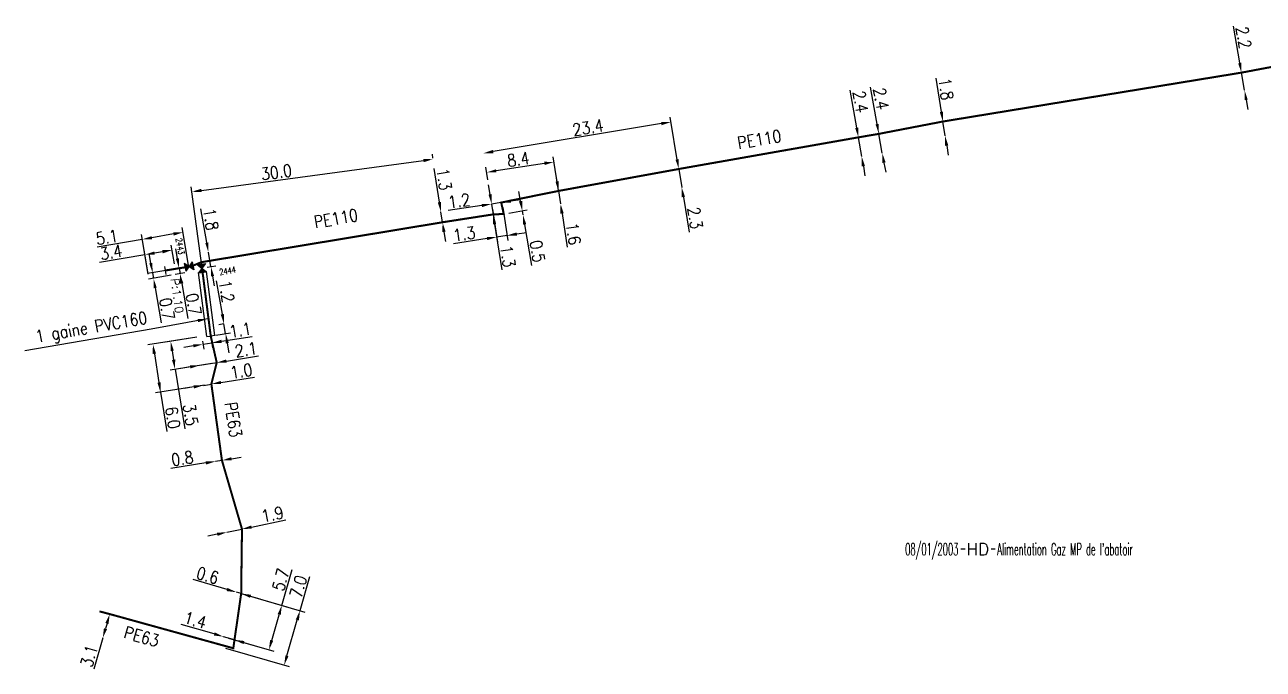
# Model space of a CAD drawing. Header units: millimetres. Extents: x 108000 to 109000, y 147000 to 148000.
# Drawn here: x 108262.4 to 108415, y 147623.7 to 147703.1 of the extents above; entities that cross this region are included whole.
import ezdxf
from ezdxf.enums import TextEntityAlignment as Align

# ---------------------------------------------------------------- set-up
doc = ezdxf.new("R2010")
doc.units = ezdxf.units.MM
doc.header["$PDMODE"] = 34
doc.layers.get('0').update_dxf_attribs({"linetype": 'CONTINUOUS'})
doc.layers.get('Defpoints').update_dxf_attribs({"linetype": 'CONTINUOUS'})
for name, color, linetype in [('G_120', 4, 'CONTINUOUS'), ('G_300', 7, 'CONTINUOUS'), ('G_340', 7, 'CONTINUOUS'), ('G_400', 7, 'CONTINUOUS')]:
    doc.layers.add(name, color=color, linetype=linetype)
doc.styles.add('G_ROMANS', font='ROMANS.SHX', dxfattribs={"width": 0.75})
doc.styles.get("Standard").update_dxf_attribs({"font": 'romans.shx', "width": 0.85})
doc.linetypes.add('G_TYPB_PE', pattern='A,5,-0.3,["o",Standard,S=1.5,R=0,X=0,Y=-0.5],-1.65', length=6.95)
doc.dimstyles.get("Standard").update_dxf_attribs({"dimtxt": 1.5, "dimasz": 1.2, "dimexe": 0.625, "dimexo": 0.625, "dimgap": 0.25, "dimtad": 1, "dimdec": 1, "dimzin": 0, "dimdsep": 46, "dimtxsty": 'Standard', "dimcen": -0.5, "dimadec": 0, "dimazin": 0, "dimtfac": 1, "dimtdec": 1, "dimtmove": 0, "dimatfit": 3, "dimfxl": 0, "dimtolj": 1, "dimtzin": 0, "dimarcsym": 0})

# ---------------------------------------------------------------- blocks, each defined once
blk = doc.blocks.new('GIS_MODF')
at = {"color": 0, "linetype": 'Continuous', "flags": 128}
for points in [[(-2.18, -0.01), (-1.68, -0.01)], [(1.52, -0.01), (2.02, -0.01)]]:
    blk.add_lwpolyline(points, dxfattribs=at)
at = {"color": 0, "linetype": 'Continuous', "width": 0.5}
blk.add_attdef('DATE', text='', height=1.5, dxfattribs=at).set_placement((-2.5, -0.8), align=Align.RIGHT)
at = {"color": 0, "linetype": 'Continuous', "width": 1.771291}
blk.add_attdef('USER', text='', height=1.5, dxfattribs=at).set_placement((-1.51, -0.8), (1.28, -0.8), align=Align.FIT)
at = {"color": 0, "linetype": 'Continuous', "width": 0.5}
blk.add_attdef('DESC', (2.29, -0.8), '', height=1.5, dxfattribs=at)
blk = doc.blocks.new('G_300_04')
h = blk.add_hatch(color=256)
h.paths.add_polyline_path([(-1, 1), (-1, -1), (0, 0)])
h.paths.add_polyline_path([(1, 1), (0, 0), (1, -1)])
at = {"flags": 128}
for points in [[(1, 1), (-1, -1)], [(1, -1), (-1, 1)], [(-1, 1), (-1, -1)], [(1, 1), (1, -1)]]:
    blk.add_lwpolyline(points, dxfattribs=at)
at = {"color": 0, "linetype": 'Continuous', "style": 'G_ROMANS', "width": 0.75}
blk.add_attdef('NUM', text='', height=1.5, dxfattribs=at).set_placement((0, 2.07), align=Align.MIDDLE)
at = {"color": 0, "linetype": 'Continuous', "style": 'G_ROMANS', "width": 0.75, "flags": 3}
for tag, p in [('DEF_LEG', (0, -2.5)), ('DEF_COUP', (0, -5)), ('DEF_TYPE', (0, -7.5))]:
    blk.add_attdef(tag, text='', height=1.2, dxfattribs=at).set_placement(p, align=Align.MIDDLE)
blk = doc.blocks.new('G_340_07')
at = {"color": 0, "linetype": 'Continuous', "const_width": 0.25, "flags": 128}
blk.add_lwpolyline([(0, 0), (1.25, 0)], dxfattribs=at)
at = {"color": 0, "linetype": 'Continuous', "flags": 128}
blk.add_lwpolyline([(1.25, -0.5), (1.25, 0.5)], dxfattribs=at)
at = {"color": 0, "linetype": 'Continuous', "style": 'G_ROMANS', "width": 0.75, "flags": 3}
for tag, p in [('DEF_LEG', (0, -5)), ('DEF_COUP', (0, -7.5)), ('DEF_TYPE', (0, -10))]:
    blk.add_attdef(tag, text='', height=1.2, dxfattribs=at).set_placement(p, align=Align.MIDDLE)
blk = doc.blocks.new('*D27')
at = {"layer": 'Defpoints', "color": 0, "linetype": 'Continuous', "transparency": 16777216}
for p in [(108287.34, 147640.56), (108287.34, 147640.56), (108289.2, 147640.95)]:
    blk.add_point(p, dxfattribs=at)
at = {"layer": 'G_120', "color": 0, "linetype": 'Continuous', "lineweight": -2, "transparency": 16777216}
for p, q in [((108290.37, 147641.2), (108294.59, 147642.1)), ((108287.34, 147640.56), (108289.2, 147640.95)), ((108286.16, 147640.31), (108284.99, 147640.06))]:
    blk.add_line(p, q, dxfattribs=at)
at = {"layer": 'G_120', "color": 0, "linetype": 'Continuous', "transparency": 16777216}
for points in [[(108286.12, 147640.5), (108286.21, 147640.11), (108287.34, 147640.56)], [(108290.33, 147641.39), (108290.41, 147641), (108289.2, 147640.95)]]:
    blk.add_solid(points, dxfattribs=at)
at = {"layer": 'G_120', "color": 0, "linetype": 'Continuous', "transparency": 16777216, "insert": (108292.95, 147642.77), "char_height": 1.5, "attachment_point": 5, "rotation": 11.9926}
blk.add_mtext('\\A1;1.9', dxfattribs=at)
blk = doc.blocks.new('*D28')
at = {"layer": 'Defpoints', "color": 0, "linetype": 'Continuous', "transparency": 16777216}
for p in [(108313.71, 147680.03), (108313.71, 147680.03), (108313.91, 147678.74)]:
    blk.add_point(p, dxfattribs=at)
at = {"layer": 'G_120', "color": 0, "linetype": 'Continuous', "lineweight": -2, "transparency": 16777216}
for p, q in [((108313.53, 147681.21), (108312.89, 147685.35)), ((108313.91, 147678.74), (108313.71, 147680.03)), ((108314.09, 147677.56), (108314.28, 147676.37))]:
    blk.add_line(p, q, dxfattribs=at)
at = {"layer": 'G_120', "color": 0, "linetype": 'Continuous', "transparency": 16777216}
for points in [[(108313.73, 147681.24), (108313.33, 147681.18), (108313.71, 147680.03)], [(108314.29, 147677.59), (108313.9, 147677.53), (108313.91, 147678.74)]]:
    blk.add_solid(points, dxfattribs=at)
at = {"layer": 'G_120', "color": 0, "linetype": 'Continuous', "transparency": 16777216, "insert": (108314.11, 147684.03), "char_height": 1.5, "attachment_point": 5, "rotation": 278.773}
blk.add_mtext('\\A1;1.3', dxfattribs=at)
blk = doc.blocks.new('*D29')
at = {"layer": 'Defpoints', "color": 0, "linetype": 'Continuous', "transparency": 16777216}
for p in [(108319.95, 147680.99), (108319.95, 147680.99), (108321.14, 147681.17)]:
    blk.add_point(p, dxfattribs=at)
at = {"layer": 'G_120', "color": 0, "linetype": 'Continuous', "lineweight": -2, "transparency": 16777216}
for p, q in [((108318.76, 147680.81), (108314.62, 147680.17)), ((108321.14, 147681.17), (108319.95, 147680.99)), ((108322.32, 147681.36), (108323.51, 147681.54))]:
    blk.add_line(p, q, dxfattribs=at)
at = {"layer": 'G_120', "color": 0, "linetype": 'Continuous', "transparency": 16777216}
for points in [[(108318.73, 147681.01), (108318.79, 147680.61), (108319.95, 147680.99)], [(108322.29, 147681.55), (108322.35, 147681.16), (108321.14, 147681.17)]]:
    blk.add_solid(points, dxfattribs=at)
at = {"layer": 'G_120', "color": 0, "linetype": 'Continuous', "transparency": 16777216, "insert": (108315.95, 147681.38), "char_height": 1.5, "attachment_point": 5, "rotation": 8.7738}
blk.add_mtext('\\A1;1.2', dxfattribs=at)
blk = doc.blocks.new('*D30')
at = {"layer": 'Defpoints', "color": 0, "linetype": 'Continuous', "transparency": 16777216}
for p in [(108365.15, 147689.2), (108365.56, 147686.83), (108365.56, 147686.83)]:
    blk.add_point(p, dxfattribs=at)
at = {"layer": 'G_120', "color": 0, "linetype": 'Continuous', "lineweight": -2, "transparency": 16777216}
for p, q in [((108364.95, 147690.38), (108364.15, 147695.02)), ((108365.56, 147686.83), (108365.15, 147689.2)), ((108365.76, 147685.65), (108365.96, 147684.47))]:
    blk.add_line(p, q, dxfattribs=at)
at = {"layer": 'G_120', "color": 0, "linetype": 'Continuous', "transparency": 16777216}
for points in [[(108365.15, 147690.41), (108364.75, 147690.35), (108365.15, 147689.2)], [(108365.96, 147685.68), (108365.56, 147685.61), (108365.56, 147686.83)]]:
    blk.add_solid(points, dxfattribs=at)
at = {"layer": 'G_120', "color": 0, "linetype": 'Continuous', "transparency": 16777216, "insert": (108365.41, 147693.6), "char_height": 1.5, "attachment_point": 5, "rotation": 279.7202}
blk.add_mtext('\\A1;2.4', dxfattribs=at)
blk = doc.blocks.new('*D31')
at = {"layer": 'Defpoints', "color": 0, "linetype": 'Continuous', "transparency": 16777216}
for p in [(108367.67, 147689.63), (108368.09, 147687.27), (108368.09, 147687.27)]:
    blk.add_point(p, dxfattribs=at)
at = {"layer": 'G_120', "color": 0, "linetype": 'Continuous', "lineweight": -2, "transparency": 16777216}
for p, q in [((108367.47, 147690.81), (108366.66, 147695.37)), ((108368.09, 147687.27), (108367.67, 147689.63)), ((108368.3, 147686.08), (108368.51, 147684.9))]:
    blk.add_line(p, q, dxfattribs=at)
at = {"layer": 'G_120', "color": 0, "linetype": 'Continuous', "transparency": 16777216}
for points in [[(108367.66, 147690.85), (108367.27, 147690.78), (108367.67, 147689.63)], [(108368.5, 147686.12), (108368.1, 147686.05), (108368.09, 147687.27)]]:
    blk.add_solid(points, dxfattribs=at)
at = {"layer": 'G_120', "color": 0, "linetype": 'Continuous', "transparency": 16777216, "insert": (108367.93, 147693.96), "char_height": 1.5, "attachment_point": 5, "rotation": 279.9977}
blk.add_mtext('\\A1;2.4', dxfattribs=at)
blk = doc.blocks.new('*D33')
at = {"layer": 'Defpoints', "color": 0, "linetype": 'Continuous', "transparency": 16777216}
for p in [(108412.34, 147697.17), (108412.72, 147695.01), (108412.72, 147695.01)]:
    blk.add_point(p, dxfattribs=at)
at = {"layer": 'G_120', "color": 0, "linetype": 'Continuous', "lineweight": -2, "transparency": 16777216}
for p, q in [((108412.14, 147698.36), (108411.35, 147702.89)), ((108412.72, 147695.01), (108412.34, 147697.17)), ((108412.92, 147693.82), (108413.13, 147692.64))]:
    blk.add_line(p, q, dxfattribs=at)
at = {"layer": 'G_120', "color": 0, "linetype": 'Continuous', "transparency": 16777216}
for points in [[(108412.33, 147698.39), (108411.94, 147698.32), (108412.34, 147697.17)], [(108413.12, 147693.86), (108412.73, 147693.79), (108412.72, 147695.01)]]:
    blk.add_solid(points, dxfattribs=at)
at = {"layer": 'G_120', "color": 0, "linetype": 'Continuous', "transparency": 16777216, "insert": (108412.61, 147701.5), "char_height": 1.5, "attachment_point": 5, "rotation": 279.8503}
blk.add_mtext('\\A1;2.2', dxfattribs=at)
blk = doc.blocks.new('*D184')
at = {"layer": 'Defpoints', "color": 0, "linetype": 'Continuous', "transparency": 16777216}
for p in [(108272.9, 147630.48), (108272.05, 147627.55), (108272.05, 147627.55)]:
    blk.add_point(p, dxfattribs=at)
at = {"layer": 'G_120', "color": 0, "linetype": 'Continuous', "lineweight": -2, "transparency": 16777216}
for p, q in [((108272.57, 147629.32), (108272.39, 147628.7)), ((108272.05, 147627.55), (108270.94, 147623.7))]:
    blk.add_line(p, q, dxfattribs=at)
at = {"layer": 'G_120', "color": 0, "linetype": 'Continuous', "transparency": 16777216}
for points in [[(108272.37, 147629.38), (108272.76, 147629.27), (108272.9, 147630.48)], [(108272.19, 147628.75), (108272.58, 147628.64), (108272.05, 147627.55)]]:
    blk.add_solid(points, dxfattribs=at)
at = {"layer": 'G_120', "color": 0, "linetype": 'Continuous', "transparency": 16777216, "insert": (108270.37, 147625.32), "char_height": 1.5, "attachment_point": 5, "rotation": 73.8388}
blk.add_mtext('\\A1;3.1', dxfattribs=at)
blk = doc.blocks.new('*D185')
at = {"layer": 'Defpoints', "color": 0, "linetype": 'Continuous', "transparency": 16777216}
for p in [(108288.52, 147633.17), (108296.35, 147630.9), (108286.58, 147626.45)]:
    blk.add_point(p, dxfattribs=at)
at = {"layer": 'G_120', "color": 0, "linetype": 'Continuous', "lineweight": -2, "transparency": 16777216}
for p, q in [((108296.35, 147630.9), (108297.57, 147635.1)), ((108289.12, 147633), (108296.95, 147630.73)), ((108294.74, 147625.33), (108296.02, 147629.75)), ((108287.18, 147626.27), (108295, 147624.01))]:
    blk.add_line(p, q, dxfattribs=at)
at = {"layer": 'G_120', "color": 0, "linetype": 'Continuous', "transparency": 16777216}
for points in [[(108295.82, 147629.81), (108296.21, 147629.7), (108296.35, 147630.9)], [(108294.55, 147625.39), (108294.93, 147625.28), (108294.4, 147624.18)]]:
    blk.add_solid(points, dxfattribs=at)
at = {"layer": 'G_120', "color": 0, "linetype": 'Continuous', "transparency": 16777216, "insert": (108296.16, 147633.86), "char_height": 1.5, "attachment_point": 5, "rotation": 73.8615}
blk.add_mtext('\\A1;7.0', dxfattribs=at)
blk = doc.blocks.new('*D186')
at = {"layer": 'Defpoints', "color": 0, "linetype": 'Continuous', "transparency": 16777216}
for p in [(108288.52, 147633.17), (108294.11, 147631.55), (108286.94, 147627.69)]:
    blk.add_point(p, dxfattribs=at)
at = {"layer": 'G_120', "color": 0, "linetype": 'Continuous', "lineweight": -2, "transparency": 16777216}
for p, q in [((108294.11, 147631.55), (108295.38, 147635.96)), ((108289.12, 147633), (108294.71, 147631.38)), ((108292.86, 147627.23), (108293.77, 147630.4)), ((108287.54, 147627.52), (108293.12, 147625.9))]:
    blk.add_line(p, q, dxfattribs=at)
at = {"layer": 'G_120', "color": 0, "linetype": 'Continuous', "transparency": 16777216}
for points in [[(108293.58, 147630.46), (108293.97, 147630.34), (108294.11, 147631.55)], [(108292.67, 147627.29), (108293.05, 147627.17), (108292.52, 147626.08)]]:
    blk.add_solid(points, dxfattribs=at)
at = {"layer": 'G_120', "color": 0, "linetype": 'Continuous', "transparency": 16777216, "insert": (108293.98, 147634.71), "char_height": 1.5, "attachment_point": 5, "rotation": 73.8615}
blk.add_mtext('\\A1;5.7', dxfattribs=at)
blk = doc.blocks.new('*D187')
at = {"layer": 'Defpoints', "color": 0, "linetype": 'Continuous', "transparency": 16777216}
for p in [(108286.94, 147627.69), (108286.94, 147627.69), (108288.28, 147627.31)]:
    blk.add_point(p, dxfattribs=at)
at = {"layer": 'G_120', "color": 0, "linetype": 'Continuous', "lineweight": -2, "transparency": 16777216}
for p, q in [((108285.78, 147628.03), (108281.7, 147629.21)), ((108288.28, 147627.31), (108286.94, 147627.69)), ((108289.43, 147626.97), (108290.59, 147626.64))]:
    blk.add_line(p, q, dxfattribs=at)
at = {"layer": 'G_120', "color": 0, "linetype": 'Continuous', "transparency": 16777216}
for points in [[(108285.84, 147628.22), (108285.73, 147627.84), (108286.94, 147627.69)], [(108289.49, 147627.16), (108289.38, 147626.78), (108288.28, 147627.31)]]:
    blk.add_solid(points, dxfattribs=at)
at = {"layer": 'G_120', "color": 0, "linetype": 'Continuous', "transparency": 16777216, "insert": (108283.44, 147629.75), "char_height": 1.5, "attachment_point": 5, "rotation": 343.8615}
blk.add_mtext('\\A1;1.4', dxfattribs=at)
blk = doc.blocks.new('*D188')
at = {"layer": 'Defpoints', "color": 0, "linetype": 'Continuous', "transparency": 16777216}
for p in [(108288.52, 147633.17), (108288.52, 147633.17), (108289.1, 147633)]:
    blk.add_point(p, dxfattribs=at)
at = {"layer": 'G_120', "color": 0, "linetype": 'Continuous', "lineweight": -2, "transparency": 16777216}
for p, q in [((108287.37, 147633.5), (108283.17, 147634.72)), ((108289.1, 147633), (108288.52, 147633.17)), ((108290.25, 147632.67), (108291.4, 147632.34))]:
    blk.add_line(p, q, dxfattribs=at)
at = {"layer": 'G_120', "color": 0, "linetype": 'Continuous', "transparency": 16777216}
for points in [[(108287.42, 147633.7), (108287.31, 147633.31), (108288.52, 147633.17)], [(108290.31, 147632.86), (108290.19, 147632.48), (108289.1, 147633)]]:
    blk.add_solid(points, dxfattribs=at)
at = {"layer": 'G_120', "color": 0, "linetype": 'Continuous', "transparency": 16777216, "insert": (108284.97, 147635.24), "char_height": 1.5, "attachment_point": 5, "rotation": 343.8615}
blk.add_mtext('\\A1;0.6', dxfattribs=at)
blk = doc.blocks.new('*D189')
at = {"layer": 'Defpoints', "color": 0, "linetype": 'Continuous', "transparency": 16777216}
for p in [(108285.94, 147649.28), (108285.94, 147649.28), (108286.73, 147649.41)]:
    blk.add_point(p, dxfattribs=at)
at = {"layer": 'G_120', "color": 0, "linetype": 'Continuous', "lineweight": -2, "transparency": 16777216}
for p, q in [((108287.92, 147649.6), (108289.1, 147649.79)), ((108284.76, 147649.09), (108280.44, 147648.4)), ((108286.73, 147649.41), (108285.94, 147649.28))]:
    blk.add_line(p, q, dxfattribs=at)
at = {"layer": 'G_120', "color": 0, "linetype": 'Continuous', "transparency": 16777216}
for points in [[(108287.88, 147649.8), (108287.95, 147649.4), (108286.73, 147649.41)], [(108284.72, 147649.29), (108284.79, 147648.9), (108285.94, 147649.28)]]:
    blk.add_solid(points, dxfattribs=at)
at = {"layer": 'G_120', "color": 0, "linetype": 'Continuous', "transparency": 16777216, "insert": (108281.85, 147649.64), "char_height": 1.5, "attachment_point": 5, "rotation": 9.0989}
blk.add_mtext('\\A1;0.8', dxfattribs=at)
blk = doc.blocks.new('*D190')
at = {"layer": 'Defpoints', "color": 0, "linetype": 'Continuous', "transparency": 16777216}
for p in [(108276.91, 147676.63), (108282.78, 147672.6), (108277.75, 147671.74)]:
    blk.add_point(p, dxfattribs=at)
at = {"layer": 'G_300', "color": 0, "linetype": 'Continuous', "lineweight": -2, "transparency": 16777216}
for p, q in [((108277.65, 147672.35), (108276.81, 147677.25)), ((108280.76, 147677.3), (108278.09, 147676.84)), ((108282.67, 147673.22), (108281.83, 147678.11)), ((108276.91, 147676.63), (108271.34, 147675.68))]:
    blk.add_line(p, q, dxfattribs=at)
at = {"layer": 'G_300', "color": 0, "linetype": 'Continuous', "transparency": 16777216}
for points in [[(108278.06, 147677.03), (108278.13, 147676.64), (108276.91, 147676.63)], [(108280.72, 147677.49), (108280.79, 147677.1), (108281.94, 147677.5)]]:
    blk.add_solid(points, dxfattribs=at)
at = {"layer": 'G_300', "color": 0, "linetype": 'Continuous', "transparency": 16777216, "insert": (108272.56, 147676.9), "char_height": 1.5, "attachment_point": 5, "rotation": 9.762}
blk.add_mtext('\\A1;5.1', dxfattribs=at)
blk = doc.blocks.new('*D191')
at = {"layer": 'Defpoints', "color": 0, "linetype": 'Continuous', "transparency": 16777216}
for p in [(108282.66, 147673.29), (108282.78, 147672.6), (108281.57, 147672.39)]:
    blk.add_point(p, dxfattribs=at)
at = {"layer": 'G_300', "color": 0, "linetype": 'Continuous', "lineweight": -2, "transparency": 16777216}
for p, q in [((108281.24, 147674.27), (108281.04, 147675.45)), ((108282.05, 147673.19), (108280.83, 147672.98)), ((108282.16, 147672.5), (108280.95, 147672.29)), ((108281.45, 147673.08), (108281.57, 147672.39)), ((108281.77, 147671.21), (108282.51, 147666.9))]:
    blk.add_line(p, q, dxfattribs=at)
at = {"layer": 'G_300', "color": 0, "linetype": 'Continuous', "transparency": 16777216}
for points in [[(108281.44, 147674.3), (108281.05, 147674.23), (108281.45, 147673.08)], [(108281.97, 147671.24), (108281.57, 147671.18), (108281.57, 147672.39)]]:
    blk.add_solid(points, dxfattribs=at)
at = {"layer": 'G_300', "color": 0, "linetype": 'Continuous', "transparency": 16777216, "insert": (108283.23, 147668.63), "char_height": 1.5, "attachment_point": 5, "rotation": 279.762}
blk.add_mtext('\\A1;0.7', dxfattribs=at)
blk = doc.blocks.new('*D192')
at = {"layer": 'Defpoints', "color": 0, "linetype": 'Continuous', "transparency": 16777216}
for p in [(108280.98, 147673), (108278.3, 147671.83), (108281.1, 147672.31)]:
    blk.add_point(p, dxfattribs=at)
at = {"layer": 'G_340', "color": 0, "linetype": 'Continuous', "lineweight": -2, "transparency": 16777216}
for p, q in [((108277.97, 147673.7), (108277.77, 147674.89)), ((108280.37, 147672.9), (108277.56, 147672.41)), ((108278.18, 147672.52), (108278.3, 147671.83)), ((108280.49, 147672.21), (108277.68, 147671.72)), ((108278.5, 147670.65), (108279.24, 147666.34))]:
    blk.add_line(p, q, dxfattribs=at)
at = {"layer": 'G_340', "color": 0, "linetype": 'Continuous', "transparency": 16777216}
for points in [[(108278.17, 147673.74), (108277.78, 147673.67), (108278.18, 147672.52)], [(108278.7, 147670.68), (108278.3, 147670.61), (108278.3, 147671.83)]]:
    blk.add_solid(points, dxfattribs=at)
at = {"layer": 'G_340', "color": 0, "linetype": 'Continuous', "transparency": 16777216, "insert": (108279.96, 147668.07), "char_height": 1.5, "attachment_point": 5, "rotation": 279.762}
blk.add_mtext('\\A1;0.7', dxfattribs=at)
blk = doc.blocks.new('*D193')
at = {"layer": 'Defpoints', "color": 0, "linetype": 'Continuous', "transparency": 16777216}
for p in [(108312.74, 147686.5), (108312.81, 147686), (108284.28, 147673.08)]:
    blk.add_point(p, dxfattribs=at)
at = {"layer": 'G_300', "color": 0, "linetype": 'Continuous', "lineweight": -2, "transparency": 16777216}
for p, q in [((108284.2, 147682.66), (108311.55, 147686.34)), ((108312.73, 147686.62), (108312.66, 147687.12)), ((108284.2, 147673.7), (108282.93, 147683.12))]:
    blk.add_line(p, q, dxfattribs=at)
at = {"layer": 'G_300', "color": 0, "linetype": 'Continuous', "transparency": 16777216}
for points in [[(108311.53, 147686.54), (108311.58, 147686.14), (108312.74, 147686.5)], [(108284.17, 147682.86), (108284.23, 147682.46), (108283.01, 147682.5)]]:
    blk.add_solid(points, dxfattribs=at)
at = {"layer": 'G_300', "color": 0, "linetype": 'Continuous', "transparency": 16777216, "insert": (108293.45, 147684.91), "char_height": 1.5, "attachment_point": 5, "rotation": 7.6665}
blk.add_mtext('\\A1;30.0', dxfattribs=at)
blk = doc.blocks.new('*D194')
at = {"layer": 'Defpoints', "color": 0, "linetype": 'Continuous', "transparency": 16777216}
for p in [(108280.41, 147664.08), (108284.24, 147664.7), (108286.09, 147661.45)]:
    blk.add_point(p, dxfattribs=at)
at = {"layer": 'G_120', "color": 0, "linetype": 'Continuous', "lineweight": -2, "transparency": 16777216}
for p, q in [((108283.62, 147664.6), (108279.79, 147663.98)), ((108280.6, 147662.9), (108280.77, 147661.81)), ((108285.47, 147661.35), (108280.34, 147660.53)), ((108280.96, 147660.63), (108282.14, 147653.3))]:
    blk.add_line(p, q, dxfattribs=at)
at = {"layer": 'G_120', "color": 0, "linetype": 'Continuous', "transparency": 16777216}
for points in [[(108280.8, 147662.93), (108280.4, 147662.87), (108280.41, 147664.08)], [(108280.97, 147661.84), (108280.57, 147661.78), (108280.96, 147660.63)]]:
    blk.add_solid(points, dxfattribs=at)
at = {"layer": 'G_120', "color": 0, "linetype": 'Continuous', "transparency": 16777216, "insert": (108282.87, 147655.02), "char_height": 1.5, "attachment_point": 5, "rotation": 279.0989}
blk.add_mtext('\\A1;3.5', dxfattribs=at)
blk = doc.blocks.new('*D195')
at = {"layer": 'Defpoints', "color": 0, "linetype": 'Continuous', "transparency": 16777216}
for p in [(108284.02, 147661.12), (108284.02, 147661.12), (108286.09, 147661.45)]:
    blk.add_point(p, dxfattribs=at)
at = {"layer": 'G_120', "color": 0, "linetype": 'Continuous', "lineweight": -2, "transparency": 16777216}
for p, q in [((108287.28, 147661.64), (108291.23, 147662.27)), ((108282.83, 147660.93), (108281.65, 147660.74)), ((108284.02, 147661.12), (108286.09, 147661.45))]:
    blk.add_line(p, q, dxfattribs=at)
at = {"layer": 'G_120', "color": 0, "linetype": 'Continuous', "transparency": 16777216}
for points in [[(108287.24, 147661.84), (108287.31, 147661.44), (108286.09, 147661.45)], [(108282.8, 147661.12), (108282.86, 147660.73), (108284.02, 147661.12)]]:
    blk.add_solid(points, dxfattribs=at)
at = {"layer": 'G_120', "color": 0, "linetype": 'Continuous', "transparency": 16777216, "insert": (108289.69, 147663.04), "char_height": 1.5, "attachment_point": 5, "rotation": 9.0989}
blk.add_mtext('\\A1;2.1', dxfattribs=at)
blk = doc.blocks.new('*D196')
at = {"layer": 'Defpoints', "color": 0, "linetype": 'Continuous', "transparency": 16777216}
for p in [(108278.22, 147663.73), (108284.24, 147664.7), (108285.19, 147658.77)]:
    blk.add_point(p, dxfattribs=at)
at = {"layer": 'G_120', "color": 0, "linetype": 'Continuous', "lineweight": -2, "transparency": 16777216}
for p, q in [((108283.62, 147664.6), (108277.6, 147663.63)), ((108278.41, 147662.55), (108278.97, 147658.99)), ((108284.57, 147658.67), (108278.55, 147657.71)), ((108279.16, 147657.81), (108279.94, 147652.97))]:
    blk.add_line(p, q, dxfattribs=at)
at = {"layer": 'G_120', "color": 0, "linetype": 'Continuous', "transparency": 16777216}
for points in [[(108278.6, 147662.58), (108278.21, 147662.52), (108278.22, 147663.73)], [(108279.17, 147659.02), (108278.78, 147658.96), (108279.16, 147657.81)]]:
    blk.add_solid(points, dxfattribs=at)
at = {"layer": 'G_120', "color": 0, "linetype": 'Continuous', "transparency": 16777216, "insert": (108280.68, 147654.67), "char_height": 1.5, "attachment_point": 5, "rotation": 279.0989}
blk.add_mtext('\\A1;6.0', dxfattribs=at)
blk = doc.blocks.new('*D197')
at = {"layer": 'Defpoints', "color": 0, "linetype": 'Continuous', "transparency": 16777216}
for p in [(108285.43, 147658.81), (108284.44, 147658.65), (108284.44, 147658.65)]:
    blk.add_point(p, dxfattribs=at)
at = {"layer": 'G_120', "color": 0, "linetype": 'Continuous', "lineweight": -2, "transparency": 16777216}
for p, q in [((108284.44, 147658.65), (108285.43, 147658.81)), ((108286.61, 147659), (108290.75, 147659.66)), ((108283.25, 147658.46), (108282.07, 147658.27))]:
    blk.add_line(p, q, dxfattribs=at)
at = {"layer": 'G_120', "color": 0, "linetype": 'Continuous', "transparency": 16777216}
for points in [[(108286.58, 147659.2), (108286.64, 147658.8), (108285.43, 147658.81)], [(108283.22, 147658.66), (108283.29, 147658.27), (108284.44, 147658.65)]]:
    blk.add_solid(points, dxfattribs=at)
at = {"layer": 'G_120', "color": 0, "linetype": 'Continuous', "transparency": 16777216, "insert": (108289.11, 147660.41), "char_height": 1.5, "attachment_point": 5, "rotation": 9.0989}
blk.add_mtext('\\A1;1.0', dxfattribs=at)
blk = doc.blocks.new('*D198')
at = {"layer": 'Defpoints', "color": 0, "linetype": 'Continuous', "transparency": 16777216}
for p in [(108284.24, 147664.7), (108284.4, 147663.71), (108285.35, 147664.72)]:
    blk.add_point(p, dxfattribs=at)
at = {"layer": 'G_400', "color": 0, "linetype": 'Continuous', "lineweight": -2, "transparency": 16777216}
for p, q in [((108283.21, 147663.52), (108282.03, 147663.33)), ((108284.34, 147664.08), (108284.49, 147663.09)), ((108284.4, 147663.71), (108285.48, 147663.89)), ((108285.45, 147664.1), (108285.58, 147663.27)), ((108286.67, 147664.08), (108290.45, 147664.68))]:
    blk.add_line(p, q, dxfattribs=at)
at = {"layer": 'G_400', "color": 0, "linetype": 'Continuous', "transparency": 16777216}
for points in [[(108283.18, 147663.72), (108283.24, 147663.32), (108284.4, 147663.71)], [(108286.64, 147664.27), (108286.7, 147663.88), (108285.48, 147663.89)]]:
    blk.add_solid(points, dxfattribs=at)
at = {"layer": 'G_400', "color": 0, "linetype": 'Continuous', "transparency": 16777216, "insert": (108288.99, 147665.46), "char_height": 1.5, "attachment_point": 5, "rotation": 9.0989}
blk.add_mtext('\\A1;1.1', dxfattribs=at)
blk = doc.blocks.new('*D199')
at = {"layer": 'Defpoints', "color": 0, "linetype": 'Continuous', "transparency": 16777216}
for p in [(108286.98, 147666.22), (108287.57, 147666.32), (108285.35, 147664.72)]:
    blk.add_point(p, dxfattribs=at)
at = {"layer": 'G_400', "color": 0, "linetype": 'Continuous', "lineweight": -2, "transparency": 16777216}
for p, q in [((108286.78, 147667.4), (108286.07, 147671.53)), ((108285.97, 147664.83), (108287.8, 147665.14)), ((108286.95, 147666.21), (108286.36, 147666.11)), ((108287.18, 147665.04), (108286.98, 147666.22)), ((108287.38, 147663.85), (108287.59, 147662.67))]:
    blk.add_line(p, q, dxfattribs=at)
at = {"layer": 'G_400', "color": 0, "linetype": 'Continuous', "transparency": 16777216}
for points in [[(108286.97, 147667.43), (108286.58, 147667.37), (108286.98, 147666.22)], [(108287.58, 147663.89), (108287.19, 147663.82), (108287.18, 147665.04)]]:
    blk.add_solid(points, dxfattribs=at)
at = {"layer": 'G_400', "color": 0, "linetype": 'Continuous', "transparency": 16777216, "insert": (108287.31, 147670.23), "char_height": 1.5, "attachment_point": 5, "rotation": 279.7144}
blk.add_mtext('\\A1;1.2', dxfattribs=at)
blk = doc.blocks.new('*D200')
at = {"layer": 'Defpoints', "color": 0, "linetype": 'Continuous', "transparency": 16777216}
for p in [(108285.07, 147675.04), (108285.07, 147675.04), (108284.28, 147673.08)]:
    blk.add_point(p, dxfattribs=at)
at = {"layer": 'G_300', "color": 0, "linetype": 'Continuous', "lineweight": -2, "transparency": 16777216}
for p, q in [((108284.86, 147676.23), (108284.14, 147680.4)), ((108285.37, 147673.27), (108285.07, 147675.04)), ((108284.9, 147673.19), (108285.99, 147673.38)), ((108285.58, 147672.09), (108285.78, 147670.91))]:
    blk.add_line(p, q, dxfattribs=at)
at = {"layer": 'G_300', "color": 0, "linetype": 'Continuous', "transparency": 16777216}
for points in [[(108285.06, 147676.26), (108284.67, 147676.19), (108285.07, 147675.04)], [(108285.77, 147672.12), (108285.38, 147672.06), (108285.37, 147673.27)]]:
    blk.add_solid(points, dxfattribs=at)
at = {"layer": 'G_300', "color": 0, "linetype": 'Continuous', "transparency": 16777216, "insert": (108285.38, 147679.1), "char_height": 1.5, "attachment_point": 5, "rotation": 279.7855}
blk.add_mtext('\\A1;1.8', dxfattribs=at)
blk = doc.blocks.new('*D201')
at = {"layer": 'Defpoints', "color": 0, "linetype": 'Continuous', "transparency": 16777216}
for p in [(108277.23, 147674.74), (108280.98, 147673), (108277.75, 147671.74)]:
    blk.add_point(p, dxfattribs=at)
at = {"layer": 'G_340', "color": 0, "linetype": 'Continuous', "lineweight": -2, "transparency": 16777216}
for p, q in [((108280.88, 147673.62), (108280.48, 147675.93)), ((108277.23, 147674.74), (108271.65, 147673.78)), ((108277.64, 147672.35), (108277.13, 147675.35)), ((108279.4, 147675.11), (108278.42, 147674.94))]:
    blk.add_line(p, q, dxfattribs=at)
at = {"layer": 'G_340', "color": 0, "linetype": 'Continuous', "transparency": 16777216}
for points in [[(108278.38, 147675.14), (108278.45, 147674.74), (108277.23, 147674.74)], [(108279.37, 147675.31), (108279.44, 147674.91), (108280.58, 147675.31)]]:
    blk.add_solid(points, dxfattribs=at)
at = {"layer": 'G_340', "color": 0, "linetype": 'Continuous', "transparency": 16777216, "insert": (108273.07, 147675.04), "char_height": 1.5, "attachment_point": 5, "rotation": 9.762}
blk.add_mtext('\\A1;3.4', dxfattribs=at)
blk = doc.blocks.new('*D202')
at = {"layer": 'Defpoints', "color": 0, "linetype": 'Continuous', "transparency": 16777216}
for p in [(108319.95, 147680.99), (108319.95, 147680.99), (108320.15, 147679.71)]:
    blk.add_point(p, dxfattribs=at)
at = {"layer": 'G_120', "color": 0, "linetype": 'Continuous', "lineweight": -2, "transparency": 16777216}
for p, q in [((108319.77, 147682.18), (108319.58, 147683.36)), ((108319.95, 147680.99), (108320.15, 147679.71)), ((108320.33, 147678.52), (108321.2, 147672.9))]:
    blk.add_line(p, q, dxfattribs=at)
at = {"layer": 'G_120', "color": 0, "linetype": 'Continuous', "transparency": 16777216}
for points in [[(108319.96, 147682.21), (108319.57, 147682.15), (108319.95, 147680.99)], [(108320.53, 147678.55), (108320.13, 147678.49), (108320.15, 147679.71)]]:
    blk.add_solid(points, dxfattribs=at)
at = {"layer": 'G_120', "color": 0, "linetype": 'Continuous', "transparency": 16777216, "insert": (108321.96, 147674.53), "char_height": 1.5, "attachment_point": 5, "rotation": 278.7741}
blk.add_mtext('\\A1;1.3', dxfattribs=at)
blk = doc.blocks.new('*D203')
at = {"layer": 'Defpoints', "color": 0, "linetype": 'Continuous', "transparency": 16777216}
for p in [(108319.95, 147680.99), (108321.23, 147681.19), (108320.58, 147676.92)]:
    blk.add_point(p, dxfattribs=at)
at = {"layer": 'G_120', "color": 0, "linetype": 'Continuous', "lineweight": -2, "transparency": 16777216}
for p, q in [((108320.05, 147680.37), (108320.67, 147676.3)), ((108321.33, 147680.57), (108321.96, 147676.5)), ((108321.86, 147677.11), (108320.58, 147676.92)), ((108323.05, 147677.3), (108324.24, 147677.48)), ((108319.39, 147676.73), (108315.25, 147676.09))]:
    blk.add_line(p, q, dxfattribs=at)
at = {"layer": 'G_120', "color": 0, "linetype": 'Continuous', "transparency": 16777216}
for points in [[(108323.02, 147677.49), (108323.08, 147677.1), (108321.86, 147677.11)], [(108319.36, 147676.93), (108319.42, 147676.53), (108320.58, 147676.92)]]:
    blk.add_solid(points, dxfattribs=at)
at = {"layer": 'G_120', "color": 0, "linetype": 'Continuous', "transparency": 16777216, "insert": (108316.58, 147677.31), "char_height": 1.5, "attachment_point": 5, "rotation": 8.7702}
blk.add_mtext('\\A1;1.3', dxfattribs=at)
blk = doc.blocks.new('*D204')
at = {"layer": 'Defpoints', "color": 0, "linetype": 'Continuous', "transparency": 16777216}
for p in [(108321.45, 147679.76), (108323.82, 147679.66), (108323.82, 147679.66)]:
    blk.add_point(p, dxfattribs=at)
at = {"layer": 'G_120', "color": 0, "linetype": 'Continuous', "lineweight": -2, "transparency": 16777216}
for p, q in [((108323.53, 147681.34), (108323.33, 147682.52)), ((108322.07, 147679.87), (108324.35, 147680.26)), ((108323.73, 147680.16), (108323.82, 147679.66)), ((108324.02, 147678.48), (108324.89, 147673.42))]:
    blk.add_line(p, q, dxfattribs=at)
at = {"layer": 'G_120', "color": 0, "linetype": 'Continuous', "transparency": 16777216}
for points in [[(108323.73, 147681.37), (108323.33, 147681.3), (108323.73, 147680.16)], [(108324.22, 147678.51), (108323.82, 147678.45), (108323.82, 147679.66)]]:
    blk.add_solid(points, dxfattribs=at)
at = {"layer": 'G_120', "color": 0, "linetype": 'Continuous', "transparency": 16777216, "insert": (108325.61, 147675.16), "char_height": 1.5, "attachment_point": 5, "rotation": 279.762}
blk.add_mtext('\\A1;0.5', dxfattribs=at)
blk = doc.blocks.new('*D205')
at = {"layer": 'Defpoints', "color": 0, "linetype": 'Continuous', "transparency": 16777216}
for p in [(108319.35, 147684.89), (108319.58, 147683.36), (108328.29, 147682.05)]:
    blk.add_point(p, dxfattribs=at)
at = {"layer": 'G_120', "color": 0, "linetype": 'Continuous', "lineweight": -2, "transparency": 16777216}
for p, q in [((108328.19, 147682.67), (108327.55, 147686.79)), ((108319.49, 147683.98), (108319.25, 147685.51)), ((108326.46, 147685.99), (108320.53, 147685.07))]:
    blk.add_line(p, q, dxfattribs=at)
at = {"layer": 'G_120', "color": 0, "linetype": 'Continuous', "transparency": 16777216}
for points in [[(108326.43, 147686.19), (108326.49, 147685.79), (108327.65, 147686.17)], [(108320.5, 147685.27), (108320.56, 147684.88), (108319.35, 147684.89)]]:
    blk.add_solid(points, dxfattribs=at)
at = {"layer": 'G_120', "color": 0, "linetype": 'Continuous', "transparency": 16777216, "insert": (108323.24, 147686.5), "char_height": 1.5, "attachment_point": 5, "rotation": 8.7741}
blk.add_mtext('\\A1;8.4', dxfattribs=at)
blk = doc.blocks.new('*D206')
at = {"layer": 'Defpoints', "color": 0, "linetype": 'Continuous', "transparency": 16777216}
for p in [(108328.2, 147682.6), (108328.45, 147681.01), (108328.45, 147681.01)]:
    blk.add_point(p, dxfattribs=at)
at = {"layer": 'G_120', "color": 0, "linetype": 'Continuous', "lineweight": -2, "transparency": 16777216}
for p, q in [((108328.02, 147683.78), (108327.84, 147684.97)), ((108328.2, 147682.6), (108328.45, 147681.01)), ((108328.63, 147679.83), (108329.27, 147675.69))]:
    blk.add_line(p, q, dxfattribs=at)
at = {"layer": 'G_120', "color": 0, "linetype": 'Continuous', "transparency": 16777216}
for points in [[(108328.22, 147683.81), (108327.82, 147683.75), (108328.2, 147682.6)], [(108328.83, 147679.86), (108328.43, 147679.8), (108328.45, 147681.01)]]:
    blk.add_solid(points, dxfattribs=at)
at = {"layer": 'G_120', "color": 0, "linetype": 'Continuous', "transparency": 16777216, "insert": (108330.03, 147677.32), "char_height": 1.5, "attachment_point": 5, "rotation": 278.7741}
blk.add_mtext('\\A1;1.6', dxfattribs=at)
blk = doc.blocks.new('*D207')
at = {"layer": 'Defpoints', "color": 0, "linetype": 'Continuous', "transparency": 16777216}
for p in [(108318.97, 147687.25), (108318.97, 147687.25), (108343.01, 147685.3)]:
    blk.add_point(p, dxfattribs=at)
at = {"layer": 'G_120', "color": 0, "linetype": 'Continuous', "lineweight": -2, "transparency": 16777216}
for p, q in [((108340.87, 147690.89), (108320.15, 147687.45)), ((108342.91, 147685.92), (108341.95, 147691.7))]:
    blk.add_line(p, q, dxfattribs=at)
at = {"layer": 'G_120', "color": 0, "linetype": 'Continuous', "transparency": 16777216}
for points in [[(108340.84, 147691.09), (108340.9, 147690.69), (108342.05, 147691.08)], [(108320.12, 147687.65), (108320.18, 147687.25), (108318.97, 147687.25)]]:
    blk.add_solid(points, dxfattribs=at)
at = {"layer": 'G_120', "color": 0, "linetype": 'Continuous', "transparency": 16777216, "insert": (108331.83, 147690.4), "char_height": 1.5, "attachment_point": 5, "rotation": 9.4274}
blk.add_mtext('\\A1;23.4', dxfattribs=at)
blk = doc.blocks.new('*D208')
at = {"layer": 'Defpoints', "color": 0, "linetype": 'Continuous', "transparency": 16777216}
for p in [(108343.01, 147685.3), (108343.39, 147683.03), (108343.39, 147683.03)]:
    blk.add_point(p, dxfattribs=at)
at = {"layer": 'G_120', "color": 0, "linetype": 'Continuous', "lineweight": -2, "transparency": 16777216}
for p, q in [((108342.82, 147686.49), (108342.62, 147687.67)), ((108343.01, 147685.3), (108343.39, 147683.03)), ((108343.59, 147681.85), (108344.3, 147677.54))]:
    blk.add_line(p, q, dxfattribs=at)
at = {"layer": 'G_120', "color": 0, "linetype": 'Continuous', "transparency": 16777216}
for points in [[(108343.01, 147686.52), (108342.62, 147686.45), (108343.01, 147685.3)], [(108343.78, 147681.88), (108343.39, 147681.82), (108343.39, 147683.03)]]:
    blk.add_solid(points, dxfattribs=at)
at = {"layer": 'G_120', "color": 0, "linetype": 'Continuous', "transparency": 16777216, "insert": (108345.03, 147679.27), "char_height": 1.5, "attachment_point": 5, "rotation": 279.4274}
blk.add_mtext('\\A1;2.3', dxfattribs=at)
blk = doc.blocks.new('*D209')
at = {"layer": 'Defpoints', "color": 0, "linetype": 'Continuous', "transparency": 16777216}
for p in [(108375.56, 147691.15), (108375.84, 147689.37), (108375.84, 147689.37)]:
    blk.add_point(p, dxfattribs=at)
at = {"layer": 'G_120', "color": 0, "linetype": 'Continuous', "lineweight": -2, "transparency": 16777216}
for p, q in [((108375.38, 147692.33), (108374.73, 147696.47)), ((108375.84, 147689.37), (108375.56, 147691.15)), ((108376.03, 147688.18), (108376.22, 147687))]:
    blk.add_line(p, q, dxfattribs=at)
at = {"layer": 'G_120', "color": 0, "linetype": 'Continuous', "transparency": 16777216}
for points in [[(108375.58, 147692.36), (108375.18, 147692.3), (108375.56, 147691.15)], [(108376.23, 147688.21), (108375.83, 147688.15), (108375.84, 147689.37)]]:
    blk.add_solid(points, dxfattribs=at)
at = {"layer": 'G_120', "color": 0, "linetype": 'Continuous', "transparency": 16777216, "insert": (108375.95, 147695.15), "char_height": 1.5, "attachment_point": 5, "rotation": 278.9535}
blk.add_mtext('\\A1;1.8', dxfattribs=at)

msp = doc.modelspace()

# ---------------------------------------------------------------- linework, layer by layer
at = {"layer": 'G_120', "linetype": 'G_TYPB_PE'}
msp.add_lwpolyline([(108529.82, 147674.09, 0.25, 0.25, 0), (108528.13, 147674.42, 0.25, 0.25, 0), (108520.2, 147677.85, 0.25, 0.25, 0), (108502.94, 147682.66, 0.25, 0.25, 0), (108468.94, 147692.19, 0.25, 0.25, 0), (108443.9, 147698.93, 0.25, 0.25, 0.054401), (108436.38, 147700.1, 0.25, 0.25, 0.040941), (108425.91, 147699.73, 0.25, 0.25, 0), (108412.34, 147697.17, 0.25, 0.25, 0), (108375.56, 147691.15, 0.25, 0.25, 0), (108367.67, 147689.63, 0.25, 0.25, 0), (108365.15, 147689.2, 0.25, 0.25, 0), (108343.01, 147685.3, 0.25, 0.25, 0), (108328.2, 147682.6, 0.25, 0.25, 0), (108321.14, 147681.17, 0.25, 0.25, 0), (108321.14, 147681.17, 0.25, 0.25, 0), (108321.45, 147679.76, 0.25, 0.25, 0), (108320.15, 147679.71, 0.25, 0.25, 0), (108313.91, 147678.74, 0.25, 0.25, 0), (108284.18, 147673.82, 0.25, 0.25, 0), (108283.15, 147673.39, 0, 0, 0)], format="xyseb", dxfattribs=at)
at = {"layer": 'G_120', "linetype": 'G_TYPB_PE', "flags": 128}
msp.add_lwpolyline([(108284.34, 147672.61, 0.25, 0.25, 0), (108285.35, 147664.72, 0.25, 0.25, 0), (108286.09, 147661.45, 0.25, 0.25, 0), (108285.43, 147658.81, 0.25, 0.25, 0), (108286.73, 147649.41, 0.25, 0.25, 0), (108289.2, 147640.95, 0.25, 0.25, 0), (108289.1, 147633, 0.25, 0.25, 0), (108288.28, 147627.31, 0.25, 0.25, 0), (108288.13, 147626.27, 0.25, 0.25, 0), (108272.9, 147630.48, 0.25, 0.25, 0), (108271.64, 147630.81, 0, 0, 0)], format="xyseb", dxfattribs=at)
at = {"layer": 'G_120', "linetype": 'G_TYPB_PE', "const_width": 0.25, "flags": 128}
msp.add_lwpolyline([(108280.98, 147673), (108282.17, 147673.19)], dxfattribs=at)
at = {"layer": 'G_120', "const_width": 0.25, "flags": 128}
msp.add_lwpolyline([(108284.18, 147673.82), (108284.21, 147673.58)], dxfattribs=at)
at = {"layer": 'G_400', "color": 7, "linetype": 'CONTINUOUS'}
for p, q in [((108283.85, 147672.54), (108284.34, 147672.61)), ((108284.85, 147664.66), (108283.85, 147672.54)), ((108284.84, 147672.67), (108284.34, 147672.61)), ((108285.85, 147664.79), (108284.84, 147672.67)), ((108284.85, 147664.66), (108285.35, 147664.72)), ((108285.85, 147664.79), (108285.35, 147664.72))]:
    msp.add_line(p, q, dxfattribs=at)

# ---------------------------------------------------------------- block references
at = {"layer": 'G_120', "color": 7, "linetype": 'G_TYPB_PE'}
ref = msp.add_blockref('GIS_MODF', (108379.97, 147638.52), dxfattribs=at)
ref.add_attrib('DATE', '08/01/2003', dxfattribs={"layer": '0', "color": 0, "linetype": 'Continuous', "height": 1.5, "width": 0.5}).set_placement((108377.47, 147637.72), align=Align.RIGHT)
ref.add_attrib('USER', 'HD', dxfattribs={"layer": '0', "color": 0, "linetype": 'Continuous', "height": 1.5, "width": 0.97421}).set_placement((108378.47, 147637.72), (108381.25, 147637.72), align=Align.FIT)
ref.add_attrib('DESC', "Alimentation Gaz MP de l'abatoir", (108382.26, 147637.72), dxfattribs={"layer": '0', "color": 0, "linetype": 'Continuous', "height": 1.5, "width": 0.5})
at = {"layer": 'G_300'}
ref = msp.add_blockref('G_300_04', (108282.66, 147673.29), dxfattribs=dict(at, xscale=0.5, yscale=0.5, zscale=0.5, rotation=11.55206089092424))
ref.add_attrib('NUM', '2443', dxfattribs={"layer": '0', "color": 0, "linetype": 'Continuous', "height": 0.75, "rotation": 279.762, "style": 'G_ROMANS', "width": 0.75}).set_placement((108281.58, 147675.79), align=Align.MIDDLE)
ref = msp.add_blockref('G_300_04', (108284.28, 147673.08), dxfattribs=dict(at, xscale=0.500000000000251, yscale=0.500000000000251, zscale=0.500000000000251, rotation=97.66649171232415))
ref.add_attrib('NUM', '2444', dxfattribs={"layer": '0', "color": 0, "linetype": 'Continuous', "height": 0.75, "rotation": 9.762, "style": 'G_ROMANS', "width": 0.75}).set_placement((108287.43, 147672.76), align=Align.MIDDLE)
at = {"layer": 'G_340', "rotation": 189.2990201513467}
msp.add_blockref('G_340_07', (108280.98, 147673), dxfattribs=at)

# ---------------------------------------------------------------- texts
at = {"layer": 'G_120', "linetype": 'Continuous', "width": 0.85}
for s, rotation, p in [('PE110', 9.791, (108352.94, 147688.95)), ('PE110', 9.791, (108300.77, 147679.21)), ('PE63', 279.0989, (108288.13, 147654.41)), ('PE63', 344.5637, (108276.83, 147627.71))]:
    msp.add_text(s, height=1.5, rotation=rotation, dxfattribs=at).set_placement(p, align=Align.MIDDLE)
at = {"layer": 'G_120', "linetype": 'Continuous'}
msp.add_text('P:1.10', height=1, rotation=277.6079, dxfattribs=at).set_placement((108280.43, 147671.76))
at = {"layer": 'G_400', "linetype": 'Continuous', "insert": (108277.71, 147665.79), "char_height": 1.5, "attachment_point": 9, "rotation": 9.762}
msp.add_mtext('\\A1;1 gaine PVC160', dxfattribs=at)

# ---------------------------------------------------------------- dimensions: what is measured, and where the dimension line sits
at = {"layer": 'G_120', "linetype": 'Continuous'}
for base, p1, p2, angle, picture, middle, dimtype in [((108412.72, 147695.01), (108412.34, 147697.17), (108412.72, 147695.01), 279.8503, '*D33', (108411.62, 147701.33), 161), ((108368.09, 147687.27), (108367.67, 147689.63), (108368.09, 147687.27), 279.9977, '*D31', (108366.94, 147693.78), 161), ((108375.84, 147689.37), (108375.56, 147691.15), (108375.84, 147689.37), 98.9535, '*D209', (108374.96, 147694.99), 160), ((108365.56, 147686.83), (108365.15, 147689.2), (108365.56, 147686.83), 279.7202, '*D30', (108364.43, 147693.43), 161), ((108318.97, 147687.25), (108343.01, 147685.3), (108318.97, 147687.25), 9.4274, '*D207', (108331.99, 147689.41), 160), ((108319.35, 147684.89), (108328.29, 147682.05), (108319.58, 147683.36), 8.7741, '*D205', (108323.39, 147685.52), 160), ((108343.39, 147683.03), (108343.01, 147685.3), (108343.39, 147683.03), 99.4274, '*D208', (108344.04, 147679.1), 160), ((108328.45, 147681.01), (108328.2, 147682.6), (108328.45, 147681.01), 98.7741, '*D206', (108329.04, 147677.17), 160), ((108319.95, 147680.99), (108320.15, 147679.71), (108319.95, 147680.99), 278.7741, '*D202', (108320.97, 147674.38), 160), ((108323.82, 147679.66), (108321.45, 147679.76), (108323.82, 147679.66), 99.762, '*D204', (108324.62, 147674.99), 160), ((108320.58, 147676.92), (108321.23, 147681.19), (108319.95, 147680.99), 8.7702, '*D203', (108316.73, 147676.32), 160), ((108278.22, 147663.73), (108285.19, 147658.77), (108284.24, 147664.7), 279.0989, '*D196', (108279.69, 147654.51), 160), ((108280.41, 147664.08), (108286.09, 147661.45), (108284.24, 147664.7), 279.0989, '*D194', (108281.89, 147654.86), 160), ((108284.02, 147661.12), (108286.09, 147661.45), (108284.02, 147661.12), 9.0989, '*D195', (108289.85, 147662.05), 160), ((108284.44, 147658.65), (108285.43, 147658.81), (108284.44, 147658.65), 9.0989, '*D197', (108289.27, 147659.43), 160), ((108285.94, 147649.28), (108286.73, 147649.41), (108285.94, 147649.28), 9.0989, '*D189', (108282, 147648.65), 160), ((108287.34, 147640.56), (108289.2, 147640.95), (108287.34, 147640.56), 191.9926, '*D27', (108293.16, 147641.79), 161), ((108288.52, 147633.17), (108289.1, 147633), (108288.52, 147633.17), 343.8615, '*D188', (108284.69, 147634.28), 160), ((108294.11, 147631.55), (108286.94, 147627.69), (108288.52, 147633.17), 253.8615, '*D186', (108294.94, 147634.44), 160), ((108296.35, 147630.9), (108286.58, 147626.45), (108288.52, 147633.17), 253.8615, '*D185', (108297.12, 147633.58), 160), ((108272.052, 147627.546), (108272.9009, 147630.4755), (108272.052, 147627.546), 73.8388, '*D184', (108271.3273, 147625.0453), 160), ((108286.94, 147627.69), (108288.28, 147627.31), (108286.94, 147627.69), 343.8615, '*D187', (108283.17, 147628.79), 160)]:
    dim = msp.add_linear_dim(base=base, p1=p1, p2=p2, angle=angle, dimstyle='Standard', dxfattribs=at)
    dim.commit()
    dim.dimension.update_dxf_attribs({"geometry": picture, "text_midpoint": middle, "dimtype": dimtype})
for p1, p2, picture, middle in [((108313.91, 147678.74), (108313.71, 147680.03), '*D28', (108314.11, 147684.03)), ((108321.14, 147681.17), (108319.95, 147680.99), '*D29', (108315.95, 147681.38))]:
    dim = msp.add_aligned_dim(p1=p1, p2=p2, distance=0, dimstyle='Standard', dxfattribs=at)
    dim.commit()
    dim.dimension.update_dxf_attribs({"geometry": picture, "text_midpoint": middle})
at = {"layer": 'G_300', "linetype": 'Continuous'}
for base, p1, p2, angle, picture, middle in [((108312.74, 147686.5), (108284.28, 147673.08), (108312.81, 147686), 187.6665, '*D193', (108293.59, 147683.92)), ((108285.07, 147675.04), (108284.28, 147673.08), (108285.07, 147675.04), 279.7855, '*D200', (108284.4, 147678.93)), ((108276.91, 147676.63), (108282.78, 147672.6), (108277.75, 147671.74), 9.762, '*D190', (108272.73, 147675.91)), ((108281.57, 147672.39), (108282.66, 147673.29), (108282.78, 147672.6), 99.762, '*D191', (108282.24, 147668.46))]:
    dim = msp.add_linear_dim(base=base, p1=p1, p2=p2, angle=angle, dimstyle='Standard', dxfattribs=at)
    dim.commit()
    dim.dimension.update_dxf_attribs({"geometry": picture, "text_midpoint": middle, "dimtype": 160})
at = {"layer": 'G_340', "linetype": 'Continuous'}
for base, p2, angle, picture, middle in [((108277.23, 147674.74), (108277.75, 147671.74), 9.762, '*D201', (108273.24, 147674.05)), ((108278.3, 147671.83), (108281.1, 147672.31), 99.762, '*D192', (108278.97, 147667.9))]:
    dim = msp.add_linear_dim(base=base, p1=(108280.98, 147673), p2=p2, angle=angle, dimstyle='Standard', dxfattribs=at)
    dim.commit()
    dim.dimension.update_dxf_attribs({"geometry": picture, "text_midpoint": middle, "dimtype": 160})
at = {"layer": 'G_400', "linetype": 'Continuous'}
for base, p2, angle, picture, middle in [((108286.98, 147666.22), (108287.57, 147666.32), 279.7144, '*D199', (108286.32, 147670.06)), ((108284.4, 147663.71), (108284.24, 147664.7), 9.0989, '*D198', (108289.15, 147664.47))]:
    dim = msp.add_linear_dim(base=base, p1=(108285.35, 147664.72), p2=p2, angle=angle, dimstyle='Standard', dxfattribs=at)
    dim.commit()
    dim.dimension.update_dxf_attribs({"geometry": picture, "text_midpoint": middle, "dimtype": 160})

# ---------------------------------------------------------------- leaders
at = {"layer": 'G_400', "linetype": 'Continuous', "annotation_type": 0, "has_hookline": 1, "hookline_direction": 1, "text_width": 15.54, "horizontal_direction": (0.985521, 0.169556, 0)}
msp.add_leader([(108284.95, 147666.84), (108278, 147665.58)], dimstyle='Standard', dxfattribs=at)

doc.saveas('drawing.dxf')
